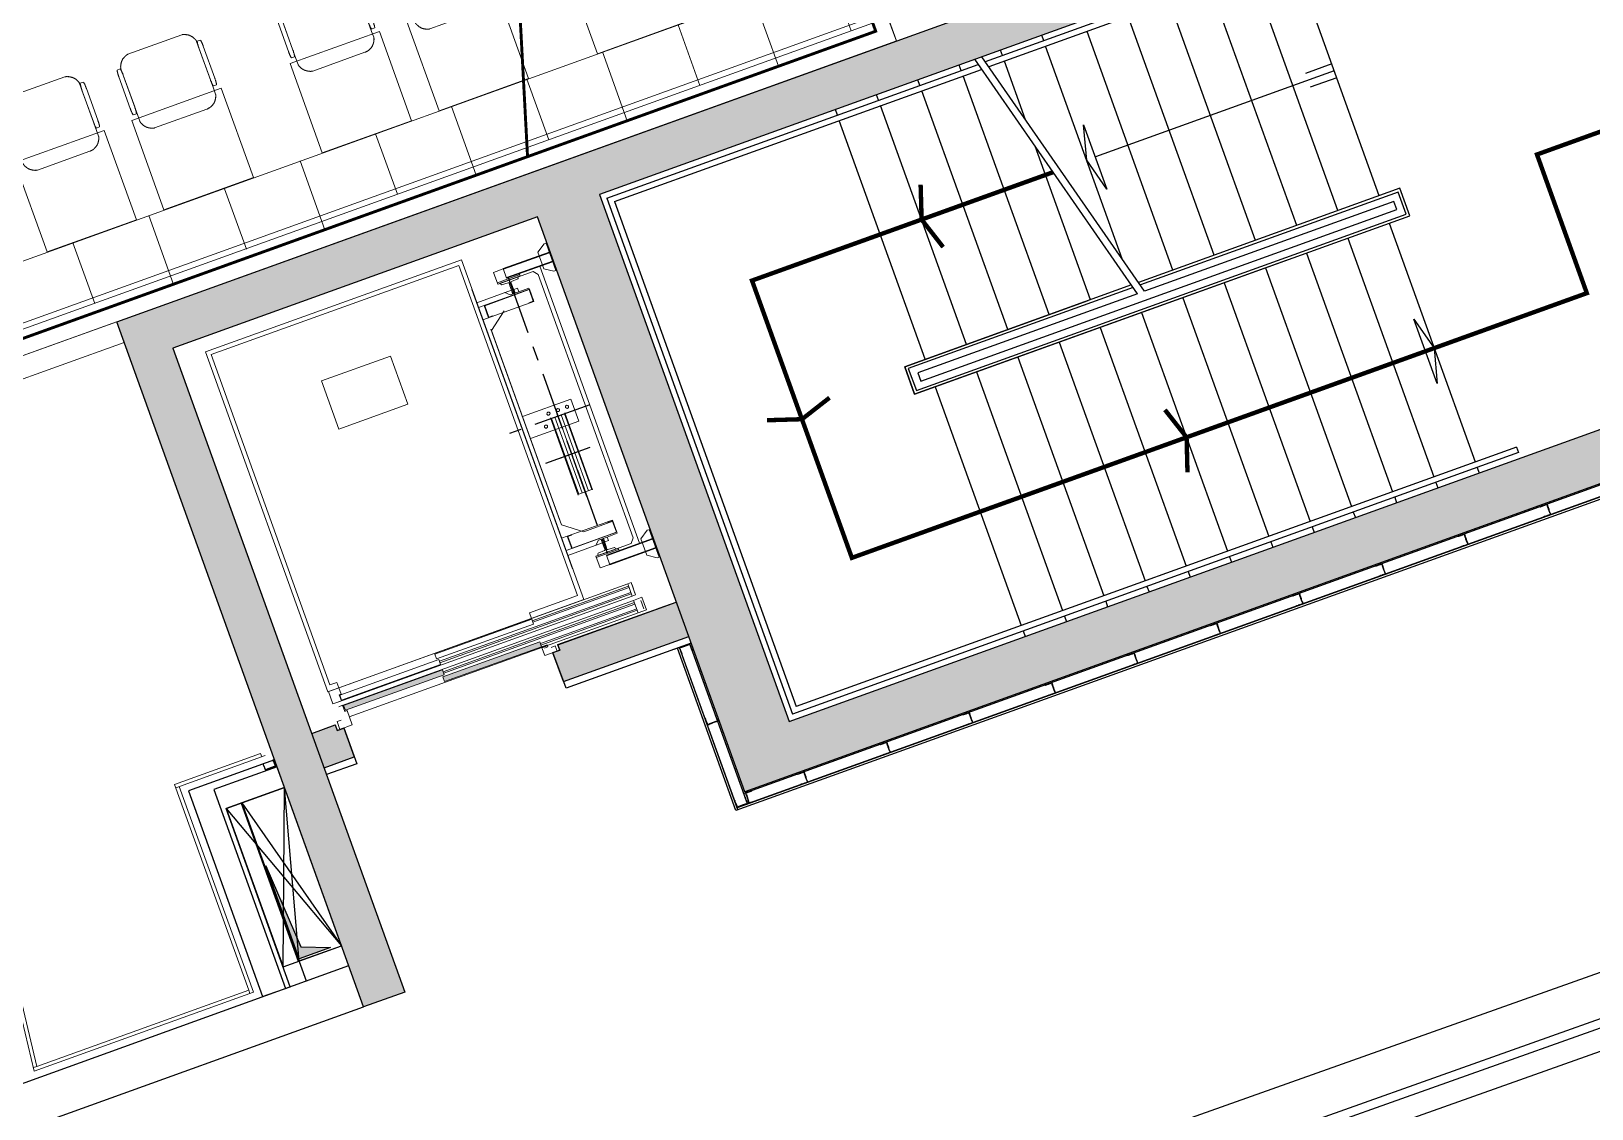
# Model space of a CAD drawing. Header units: centimetres. Extents: x 139057 to 200038, y 34824 to 80516.
# Drawn here: x 175220 to 176287, y 54636 to 55373 of the extents above; entities that cross this region are included whole.
import ezdxf

# ---------------------------------------------------------------- set-up
doc = ezdxf.new("R2010")
doc.units = ezdxf.units.CM
doc.header["$LTSCALE"] = 100
for name, pattern in [('CENTER', [7, 4, -1, 1, -1]), ('HIDEGIO', [0.25, 0.125, -0.125]), ('TR2010', [3, 2, -1])]:
    doc.linetypes.add(name, pattern=pattern)
doc.layers.get('0').update_dxf_attribs({"lineweight": 0})
for name, color, linetype in [('0.05', 57, 'Continuous'), ('0.15', 9, 'Continuous'), ('0.20 Cementi Armati', 4, 'Continuous'), ('0.20 Murature', 50, 'Continuous'), ('A-100-ASSI', 8, 'CENTER'), ('A-GRAFICA', 253, 'Continuous'), ('A-MCLS3-15', 50, 'Continuous'), ('A-MCLS5-30', 2, 'Continuous'), ('A-MONTANTI CARTONGESSO', 251, 'Continuous'), ('ST-SLAB-soletta getto', 2, 'Continuous')]:
    doc.layers.add(name, color=color, linetype=linetype)
for name, color, linetype, lineweight in [('410_STRUTTURE_001-AM_0', 7, 'Continuous', 0), ('430_TAVOLATI_001-AM_0', 3, 'Continuous', 0), ('437_RIVESTIMENTI_001-AM_0', 13, 'Continuous', 0), ('448_RAMPE_SCALE_ASCENS_001-AM_0', 216, 'Continuous', 0), ('461_LAYOUT_SCHEMATICO_001-AM_0', 11, 'Continuous', 0), ('Collegamenti', 10, 'Continuous', 50)]:
    doc.layers.add(name, color=color, linetype=linetype, lineweight=lineweight)
doc.layers.add('A-FIN-CTG-LASTRA STANDARD', color=7, linetype='Continuous', true_color=0x13447c)
doc.layers.add('giunti ottone', color=7, linetype='Continuous', true_color=0xcbbc95)

# ---------------------------------------------------------------- blocks, each defined once
blk = doc.blocks.new('montante da 75')
h = blk.add_hatch()
h.set_pattern_fill('ANSI31', color=256, scale=0.1, style=0)
edge = h.paths.add_edge_path()
edge.add_line((34, -11), (34, -20))
edge.add_arc((33, -20), 0.6, -90, 0, ccw=False)
edge.add_line((33, -21), (23, -21))
edge.add_arc((23, -20), 1.02, 231.8145, 266.6925, ccw=False)
edge.add_arc((22, -22), 1.2, 51.8145, 64.378)
edge.add_arc((16, -34), 14.8, 64.378, 65.8371)
edge.add_arc((21, -22), 1.76, 71.6537, 86.6661)
edge.add_line((21, -20), (-3, -20))
edge.add_line((-3, -20), (-27, -20))
edge.add_arc((-27, -22), 1.76, 93.3339, 108.3463)
edge.add_arc((-21, -34), 14.8, 114.1629, 115.622)
edge.add_arc((-27, -22), 1.2, 115.622, 128.1855)
edge.add_arc((-28, -20), 1.02, 273.3075, 308.1855, ccw=False)
edge.add_line((-28, -21), (-39, -21))
edge.add_arc((-39, -20), 0.6, 180, 270, ccw=False)
edge.add_line((-39, -20), (-39, -11))
edge.add_arc((-40, -11), 0.6, 0, 37.2579)
edge.add_arc((-39, -10), 0.625, 142.7421, 217.2579, ccw=False)
edge.add_arc((-40, -9), 0.6, 322.7421, 360)
edge.add_line((-39, -9), (-39, 1))
edge.add_arc((-40, 1), 0.6, 0, 37.2579)
edge.add_arc((-39, 2), 0.625, 142.7421, 217.2579, ccw=False)
edge.add_arc((-40, 3), 0.6, 322.7421, 360)
edge.add_line((-39, 3), (-39, 13))
edge.add_arc((-40, 13), 0.6, 0, 37.2579)
edge.add_arc((-39, 14), 0.625, 142.7421, 217.2579, ccw=False)
edge.add_arc((-40, 14), 0.6, 322.7421, 360)
edge.add_line((-39, 14), (-39, 24))
edge.add_arc((-39, 24), 0.6, 90, 180, ccw=False)
edge.add_line((-39, 25), (-37, 25))
edge.add_line((-37, 25), (-37, 25))
edge.add_line((-37, 25), (-39, 25))
edge.add_arc((-39, 24), 1.2, 90, 180)
edge.add_line((-40, 24), (-40, 14))
edge.add_arc((-40, 14), 0.6, 322.7421, 360, ccw=False)
edge.add_arc((-39, 14), 0.625, 142.7421, 217.2579)
edge.add_arc((-40, 13), 0.6, 0, 37.2579, ccw=False)
edge.add_line((-40, 13), (-40, 3))
edge.add_arc((-40, 3), 0.6, 322.7421, 360, ccw=False)
edge.add_arc((-39, 2), 0.625, 142.7421, 217.2579)
edge.add_arc((-40, 1), 0.6, 0, 37.2579, ccw=False)
edge.add_line((-40, 1), (-40, -9))
edge.add_arc((-40, -9), 0.6, 322.7421, 360, ccw=False)
edge.add_arc((-39, -10), 0.625, 142.7421, 217.2579)
edge.add_arc((-40, -11), 0.6, 0, 37.2579, ccw=False)
edge.add_line((-40, -11), (-40, -20))
edge.add_arc((-39, -20), 1.2, 180, 270)
edge.add_line((-39, -22), (-28, -22))
edge.add_arc((-28, -20), 1.2, 270, 311.4096)
edge.add_arc((-27, -22), 1.2, 90, 131.4096, ccw=False)
edge.add_line((-27, -21), (-3, -21))
edge.add_line((-3, -21), (21, -21))
edge.add_arc((21, -22), 1.2, 48.5904, 90, ccw=False)
edge.add_arc((23, -20), 1.2, 228.5904, 270)
edge.add_line((23, -22), (33, -22))
edge.add_arc((33, -20), 1.2, 270, 360)
edge.add_line((34, -20), (34, -11))
edge.add_arc((35, -11), 0.6, 142.7421, 180, ccw=False)
edge.add_arc((34, -10), 0.625, 322.7421, 397.2579)
edge.add_arc((35, -9), 0.6, 180, 217.2579, ccw=False)
edge.add_line((34, -9), (34, 1))
edge.add_arc((35, 1), 0.6, 142.7421, 180, ccw=False)
edge.add_arc((34, 2), 0.625, 322.7421, 397.2579)
edge.add_arc((35, 3), 0.6, 180, 217.2579, ccw=False)
edge.add_line((34, 3), (34, 13))
edge.add_arc((35, 13), 0.6, 142.7421, 180, ccw=False)
edge.add_arc((34, 14), 0.625, 322.7421, 397.2579)
edge.add_arc((35, 14), 0.6, 180, 217.2579, ccw=False)
edge.add_line((34, 14), (34, 24))
edge.add_arc((33, 24), 1.2, 360, 450)
edge.add_line((33, 25), (31, 25))
edge.add_line((31, 25), (31, 25))
edge.add_line((31, 25), (33, 25))
edge.add_arc((33, 24), 0.6, 0, 90, ccw=False)
edge.add_line((34, 24), (34, 14))
edge.add_arc((34, 14), 0.6, 180, 217.2579)
edge.add_arc((33, 14), 0.625, -37.2579, 37.2579, ccw=False)
edge.add_arc((34, 13), 0.6, 142.7421, 180)
edge.add_line((34, 13), (34, 3))
edge.add_arc((34, 3), 0.6, 180, 217.2579)
edge.add_arc((33, 2), 0.625, -37.2579, 37.2579, ccw=False)
edge.add_arc((34, 1), 0.6, 142.7421, 180)
edge.add_line((34, 1), (34, -9))
edge.add_arc((34, -9), 0.6, 180, 217.2579)
edge.add_arc((33, -10), 0.625, -37.2579, 37.2579, ccw=False)
edge.add_arc((34, -11), 0.6, 142.7421, 180)
for p, q in [((-40, 14), (-40, 24)), ((-40, 3), (-40, 13)), ((-40, 1), (-40, -9)), ((-39, 25), (-37, 25)), ((-39, 25), (-37, 25)), ((-39, 14), (-39, 24)), ((-39, 3), (-39, 13)), ((-39, 1), (-39, -9)), ((-37, 25), (-37, 25)), ((33, 25), (31, 25)), ((33, 25), (31, 25)), ((31, 25), (31, 25)), ((34, 14), (34, 24)), ((34, 14), (34, 24)), ((34, 3), (34, 13)), ((34, 3), (34, 13)), ((34, 1), (34, -9)), ((34, 1), (34, -9)), ((-40, -11), (-40, -20)), ((-39, -11), (-39, -20)), ((-39, -21), (-28, -21)), ((-39, -22), (-28, -22)), ((-27, -20), (-3, -20)), ((-27, -21), (-3, -21)), ((21, -20), (-3, -20)), ((21, -21), (-3, -21)), ((33, -21), (23, -21)), ((33, -22), (23, -22)), ((34, -11), (34, -20)), ((34, -11), (34, -20))]:
    blk.add_line(p, q)
for centre, radius, start, end in [((-39, 24), 1.2, 90, 180), ((-39, 14), 0.625, 142.7421, 217.2579), ((-40, 14), 0.6, 322.7421, 360), ((-40, 13), 0.6, 0, 37.2579), ((-40, 3), 0.6, 322.7421, 360), ((-39, 2), 0.625, 142.7421, 217.2579), ((-40, 1), 0.6, 0, 37.2579), ((-39, 24), 0.6, 90, 180), ((-39, 14), 0.625, 142.7421, 217.2579), ((-40, 14), 0.6, 322.7421, 360), ((-40, 13), 0.6, 0, 37.2579), ((-40, 3), 0.6, 322.7421, 360), ((-39, 2), 0.625, 142.7421, 217.2579), ((-40, 1), 0.6, 0, 37.2579), ((33, 24), 1.2, 360, 90), ((33, 24), 0.6, 360, 90), ((34, 14), 0.625, 322.7421, 37.2579), ((35, 14), 0.6, 180, 217.2579), ((33, 14), 0.625, 322.7421, 37.2579), ((34, 14), 0.6, 180, 217.2579), ((35, 13), 0.6, 142.7421, 180), ((34, 13), 0.6, 142.7421, 180), ((35, 3), 0.6, 180, 217.2579), ((34, 3), 0.6, 180, 217.2579), ((34, 2), 0.625, 322.7421, 37.2579), ((35, 1), 0.6, 142.7421, 180), ((33, 2), 0.625, 322.7421, 37.2579), ((34, 1), 0.6, 142.7421, 180), ((-39, -10), 0.625, 142.7421, 217.2579), ((-40, -9), 0.6, 322.7421, 360), ((-40, -11), 0.6, 0, 37.2579), ((-39, -20), 1.2, 180, 270), ((-39, -10), 0.625, 142.7421, 217.2579), ((-40, -9), 0.6, 322.7421, 360), ((-40, -11), 0.6, 0, 37.2579), ((-39, -20), 0.6, 180, 270), ((-28, -20), 1.2, 270, 311.4096), ((-27, -22), 1.2, 90, 131.4096), ((-28, -20), 1.02, 273.3075, 308.1855), ((-21, -34), 14.8, 114.1629, 115.622), ((-27, -22), 1.2, 115.622, 128.1855), ((-27, -22), 1.76, 93.3339, 108.3463), ((21, -22), 1.76, 71.6537, 86.6661), ((21, -22), 1.2, 48.5904, 90), ((23, -20), 1.2, 228.5904, 270), ((23, -20), 1.02, 231.8145, 266.6925), ((16, -34), 14.8, 64.378, 65.8371), ((22, -22), 1.2, 51.8145, 64.378), ((33, -20), 0.6, 270, 0), ((33, -20), 1.2, 270, 0), ((34, -10), 0.625, 322.7421, 37.2579), ((35, -9), 0.6, 180, 217.2579), ((33, -10), 0.625, 322.7421, 37.2579), ((34, -9), 0.6, 180, 217.2579), ((35, -11), 0.6, 142.7421, 180), ((34, -11), 0.6, 142.7421, 180)]:
    blk.add_arc(centre, radius, start, end)
blk = doc.blocks.new('Asc. E1')
h = blk.add_hatch()
h.set_pattern_fill('HONEY', color=256, scale=4, angle=-85.851, style=0)
h.set_pattern_definition([(274.149043, (-32319.29, 34739.704), (9.7228251, -14.3341087), [10, -20]), (34.149043, (-32319.29, 34739.704), (7.5522897, 15.5872679), [10, -20]), (334.149043, (-32319.29, 34739.704), (17.2751148, 1.2531592), [-20, 10])])
h.paths.add_polyline_path([(-2617, -1172), (-2668, -464), (-2703, -467), (-2652, -1175)])
h.paths.add_polyline_path([(-2616, -1181), (-2617, -1172), (-2652, -1175), (-2651, -1184)])
h.paths.add_polyline_path([(-2662, -1176), (-2662, -1171), (-2697, -1173), (-2697, -1178)])
h.paths.add_polyline_path([(-2651, -1325), (-2662, -1176), (-2697, -1178), (-2686, -1328)])
h.paths.add_polyline_path([(-2611, -1874), (-2651, -1325), (-2686, -1328), (-2646, -1876)])
for p, q in [((-85, -207), (-2549, -385)), ((49, -2062), (-85, -207)), ((-113, -239), (-2507, -412)), ((17, -2034), (-113, -239)), ((-2819, -395), (-2762, -391)), ((-2812, -485), (-2819, -395)), ((-2762, -391), (-2759, -421)), ((-2638, -397), (-2548, -390)), ((-2633, -472), (-2638, -397)), ((-2549, -385), (-2414, -2241)), ((-2548, -390), (-2543, -465)), ((-2507, -412), (-2503, -462)), ((-2708, -477), (-2812, -485)), ((-2752, -480), (-2601, -2575)), ((-2665, -458), (-2709, -461)), ((-2709, -461), (-2708, -477)), ((-2668, -464), (-2703, -467)), ((-2651, -1184), (-2703, -467)), ((-2616, -1181), (-2668, -464)), ((-2667, -431), (-2665, -458)), ((-2511, -2568), (-2664, -454)), ((-2633, -472), (-2635, -440)), ((-2589, -455), (-2634, -458)), ((-2481, -2566), (-2633, -472)), ((-2629, -461), (-2594, -459)), ((-2577, -1178), (-2629, -461)), ((-2542, -1176), (-2594, -459)), ((-2588, -469), (-2589, -455)), ((-2543, -465), (-2588, -469)), ((-2543, -465), (-2503, -462)), ((-2543, -465), (-2391, -2560)), ((-490, -918), (-839, -943)), ((-839, -943), (-803, -1442)), ((-490, -918), (-454, -1417)), ((-2662, -1171), (-2697, -1173)), ((-2697, -1173), (-2646, -1876)), ((-2611, -1874), (-2662, -1171)), ((-2533, -1161), (-2498, -1159)), ((-2482, -1864), (-2533, -1161)), ((-2498, -1159), (-2447, -1862)), ((-2616, -1181), (-2651, -1184)), ((-2639, -1183), (-2538, -2570)), ((-2629, -1182), (-2528, -2570)), ((-2577, -1178), (-2542, -1176)), ((-2564, -1177), (-2463, -2565)), ((-2554, -1177), (-2453, -2564)), ((-454, -1417), (-803, -1442)), ((-2654, -1877), (-2711, -1881)), ((-2711, -1881), (-2705, -1971)), ((-2659, -1918), (-2661, -1894)), ((-2643, -1916), (-2659, -1918)), ((-2651, -1910), (-2654, -1877)), ((-2611, -1874), (-2646, -1876)), ((-2646, -1876), (-2643, -1916)), ((-2634, -1875), (-2583, -2574)), ((-2624, -1875), (-2573, -2573)), ((-2482, -1864), (-2447, -1862)), ((-2469, -1864), (-2418, -2562)), ((-2459, -1863), (-2409, -2561)), ((-2442, -1862), (-2402, -1859)), ((-2402, -1859), (-2376, -2208)), ((-2705, -1971), (-2667, -1968)), ((-2667, -1968), (-2669, -1939)), ((-2414, -2241), (49, -2062)), ((-2376, -2208), (17, -2034)), ((-165, -2077), (-2190, -2224)), ((-165, -2077), (-2189, -2224)), ((-2087, -2217), (-256, -2084)), ((-1880, -2232), (-471, -2130)), ((-1849, -2230), (-462, -2129)), ((-471, -2130), (-365, -2250)), ((-386, -2093), (-359, -2462)), ((-293, -2128), (-383, -2134)), ((-383, -2134), (-380, -2164)), ((-296, -2131), (-379, -2137)), ((-269, -2456), (-296, -2087)), ((-272, -2453), (-296, -2131)), ((-269, -2456), (-293, -2128)), ((-244, -2335), (-262, -2084)), ((-2075, -2468), (-2093, -2217)), ((-2032, -2584), (-2059, -2215)), ((-1969, -2208), (-1943, -2577)), ((-1880, -2232), (-1967, -2366)), ((-1230, -2537), (-1255, -2187)), ((-1070, -2526), (-1096, -2175)), ((-380, -2164), (-378, -2164)), ((-379, -2137), (-378, -2164)), ((-2056, -2256), (-1966, -2249)), ((-2032, -2584), (-2056, -2256)), ((-2053, -2259), (-1969, -2252)), ((-2030, -2581), (-2053, -2259)), ((-1969, -2252), (-1967, -2279)), ((-1964, -2279), (-1967, -2279)), ((-1966, -2249), (-1964, -2279)), ((-272, -2319), (-247, -2288)), ((-268, -2381), (-272, -2319)), ((-244, -2335), (-268, -2336)), ((-267, -2355), (-268, -2336)), ((-262, -2337), (-211, -2333)), ((-262, -2337), (-260, -2353)), ((-261, -2352), (-262, -2338)), ((-261, -2341), (-261, -2350)), ((-261, -2349), (-261, -2341)), ((-211, -2333), (-211, -2333)), ((-210, -2334), (-193, -2333)), ((-209, -2348), (-192, -2347)), ((-189, -2328), (-189, -2281)), ((-177, -2275), (-185, -2276)), ((-178, -2258), (-93, -2251)), ((-166, -2420), (-178, -2258)), ((-160, -2514), (-178, -2259)), ((-168, -2402), (-177, -2275)), ((-156, -2419), (-168, -2257)), ((-156, -2326), (-86, -2321)), ((-132, -2660), (-156, -2326)), ((-127, -2660), (-151, -2326)), ((-93, -2251), (-88, -2321)), ((-67, -2656), (-91, -2321)), ((-62, -2655), (-86, -2321)), ((-2151, -2401), (-2236, -2407)), ((-2236, -2407), (-2231, -2477)), ((-2149, -2563), (-2161, -2401)), ((-2139, -2563), (-2151, -2401)), ((-2132, -2657), (-2151, -2402)), ((-2140, -2545), (-2150, -2418)), ((-2150, -2418), (-2142, -2418)), ((-2130, -2469), (-2136, -2422)), ((-2049, -2448), (-2078, -2421)), ((-2045, -2510), (-2049, -2448)), ((-1952, -2578), (-1967, -2366)), ((-1716, -2398), (-1157, -2358)), ((-1711, -2403), (-1162, -2363)), ((-1704, -2497), (-1711, -2403)), ((-1709, -2427), (-1160, -2387)), ((-1707, -2450), (-1159, -2410)), ((-1706, -2473), (-1157, -2434)), ((-1155, -2457), (-1162, -2363)), ((-361, -2428), (-358, -2427)), ((-361, -2428), (-359, -2462)), ((-358, -2427), (-356, -2459)), ((-356, -2459), (-272, -2453)), ((-241, -2379), (-268, -2381)), ((-268, -2381), (-262, -2455)), ((-243, -2353), (-267, -2355)), ((-260, -2353), (-210, -2349)), ((-243, -2353), (-241, -2379)), ((-210, -2349), (-210, -2349)), ((-181, -2398), (-187, -2351)), ((-176, -2403), (-168, -2402)), ((-149, -2418), (-166, -2420)), ((-2481, -2566), (-2391, -2560)), ((-2391, -2560), (-2389, -2585)), ((-2163, -2472), (-2233, -2477)), ((-2209, -2811), (-2233, -2477)), ((-2204, -2811), (-2228, -2476)), ((-2144, -2806), (-2168, -2472)), ((-2139, -2806), (-2163, -2472)), ((-2133, -2544), (-2140, -2545)), ((-2128, -2539), (-2129, -2492)), ((-2108, -2472), (-2125, -2473)), ((-2107, -2486), (-2124, -2487)), ((-2057, -2467), (-2108, -2471)), ((-2108, -2471), (-2108, -2471)), ((-2056, -2483), (-2106, -2487)), ((-2106, -2487), (-2106, -2487)), ((-2099, -2679), (-189, -2540)), ((-2075, -2468), (-2050, -2466)), ((-2073, -2486), (-2049, -2484)), ((-2073, -2486), (-2071, -2512)), ((-2071, -2512), (-2045, -2510)), ((-2057, -2467), (-2056, -2483)), ((-2056, -2482), (-2057, -2468)), ((-2057, -2471), (-2056, -2480)), ((-2056, -2479), (-2057, -2471)), ((-2049, -2484), (-2050, -2466)), ((-2045, -2510), (-2039, -2584)), ((-1945, -2542), (-1948, -2543)), ((-1948, -2543), (-1946, -2575)), ((-1945, -2542), (-1943, -2577)), ((-1708, -2502), (-1150, -2462)), ((-1704, -2497), (-1155, -2457)), ((-1230, -2537), (-1070, -2526)), ((-359, -2462), (-269, -2456)), ((-262, -2455), (-349, -2462)), ((-189, -2540), (-160, -2514)), ((-2511, -2568), (-2601, -2575)), ((-2596, -2635), (-2601, -2575)), ((-2506, -2628), (-2596, -2635)), ((-2525, -2615), (-2585, -2619)), ((-2511, -2568), (-2506, -2628)), ((-2479, -2591), (-2481, -2566)), ((-2389, -2585), (-2479, -2591)), ((-2406, -2586), (-2467, -2590)), ((-2156, -2564), (-2139, -2563)), ((-2146, -2712), (-138, -2567)), ((-2099, -2679), (-2132, -2657)), ((-2039, -2584), (-1952, -2578)), ((-1943, -2577), (-2032, -2584)), ((-1946, -2575), (-2030, -2581)), ((-197, -2651), (-162, -2588)), ((-196, -2671), (-197, -2651)), ((3, -2651), (-196, -2665)), ((3, -2657), (-196, -2671)), ((-42, -2580), (-162, -2588)), ((2, -2637), (-42, -2580)), ((3, -2657), (2, -2637)), ((-2274, -2802), (-2239, -2739)), ((-2239, -2739), (-2119, -2730)), ((-2075, -2787), (-2119, -2730)), ((-2273, -2822), (-2274, -2802)), ((-2273, -2816), (-2074, -2801)), ((-2273, -2822), (-2074, -2807)), ((-2074, -2807), (-2075, -2787))]:
    blk.add_line(p, q)
for centre, major_axis, start_param, end_param in [((-1205, -2312), (-0.7, 11), 3.152124, 9.435309), ((-1124, -2352), (-0.6, 11), 3.163784322836731, 9.446969630016318), ((-210, -2333), (-0.636, 0.636), 0.857813, 2.428609), ((-194, -2328), (-3.54, 3.54), 2.428609, 3.942829), ((-192, -2352), (-3.54, 3.54), 4.055982, 5.570202), ((-184, -2281), (3.54, 3.54), 0.857813, 2.372032), ((-2141, -2423), (-3.54, 3.54), 4.055982, 5.570202), ((-1119, -2421), (-0.7, 11), 3.152124, 9.435309), ((-209, -2349), (0.636, 0.636), 0.857813, 2.428609), ((-176, -2398), (3.54, 3.54), 2.485186, 3.999405), ((-2133, -2539), (3.54, 3.54), 3.999405, 5.513625), ((-2125, -2468), (3.54, 3.54), 2.485186, 3.999405), ((-2124, -2492), (3.54, 3.54), 0.857813, 2.372032), ((-2108, -2471), (0.636, 0.636), 3.999405, 5.570202), ((-2107, -2487), (-0.636, 0.636), 3.999405, 5.570202), ((-1114, -2487), (-5.6, 9.54), 2.68342, 8.966605)]:
    blk.add_ellipse(centre, major_axis=major_axis, ratio=1, start_param=start_param, end_param=end_param)
at = {"layer": 'A-100-ASSI'}
for p, q in [((-1142, -2640), (-1184, -2058)), ((-1423, -2561), (-1447, -2240)), ((-154, -2337), (-2177, -2484)), ((-1740, -2452), (-1126, -2408)), ((-1427, -2509), (-1439, -2349))]:
    blk.add_line(p, q, dxfattribs=at)
blk = doc.blocks.new('ARD Chair- KARTELL_Piuma')
for points in [[(-275, 149), (-275, 191), (-275, 191), (-275, 192), (-275, 193), (-275, 194), (-275, 195), (-275, 195), (-274, 196), (-274, 197), (-274, 198), (-274, 199), (-274, 200), (-273, 201), (-273, 202), (-273, 203), (-272, 204), (-272, 205), (-272, 206), (-271, 207), (-271, 208), (-270, 209), (-270, 210), (-269, 211), (-269, 212), (-268, 213), (-268, 215), (-267, 216), (-266, 217), (-266, 218), (-265, 219), (-264, 221), (-263, 222), (-263, 223), (-262, 225), (-261, 226), (-260, 227), (-260, 228), (-259, 230), (-258, 231), (-257, 232), (-256, 233), (-255, 234), (-254, 235), (-253, 237), (-252, 238), (-251, 239), (-250, 240), (-249, 241), (-248, 242), (-247, 243), (-246, 244), (-245, 245), (-244, 246), (-243, 247), (-242, 248), (-240, 249), (-239, 249), (-238, 250), (-237, 251), (-236, 252), (-234, 253), (-233, 254), (-232, 254), (-230, 255), (-229, 256), (-228, 257), (-227, 257), (-225, 258), (-224, 259), (-223, 259), (-222, 260), (-220, 261), (-219, 261), (-218, 262), (-217, 262), (-216, 263), (-214, 263), (-213, 264), (-212, 264), (-211, 265), (-210, 265), (-209, 265), (-208, 266), (-207, 266), (-206, 266), (-205, 267), (-204, 267), (-203, 267), (-202, 267), (-201, 267), (-201, 268), (-200, 268), (-199, 268), (-198, 268), (-197, 268), (-196, 268), (-196, 268), (183, 268)], [(183, 268), (185, 268), (186, 268), (188, 268), (189, 268), (191, 268), (192, 268), (194, 267), (195, 267), (197, 267), (198, 267), (200, 267), (201, 266), (203, 266), (204, 266), (206, 265), (207, 265), (209, 265), (210, 264), (211, 264), (213, 263), (214, 263), (216, 262), (217, 262), (218, 261), (220, 261), (221, 260), (222, 259), (224, 259), (225, 258), (226, 257), (228, 257), (229, 256), (230, 255), (232, 254), (233, 254), (234, 253), (236, 252), (237, 251), (238, 250), (239, 249), (240, 249), (242, 248), (243, 247), (244, 246), (245, 245), (246, 244), (247, 243), (248, 242), (249, 241), (250, 240), (251, 239), (252, 238), (253, 237), (254, 235), (255, 234), (256, 233), (257, 232), (258, 231), (259, 230), (260, 228), (260, 227), (261, 226), (262, 225), (263, 223), (263, 222), (264, 221), (265, 219), (266, 218), (266, 217), (267, 216), (268, 215), (268, 213), (269, 212), (269, 211), (270, 210), (270, 209), (271, 208), (271, 207), (272, 206), (272, 205), (272, 204), (273, 203), (273, 202), (273, 201), (274, 200), (274, 199), (274, 198), (274, 197), (274, 196), (275, 195), (275, 195), (275, 194), (275, 193), (275, 192), (275, 191), (275, 191), (275, 149)], [(275, 149), (275, -191), (275, -191), (275, -192), (275, -193), (275, -194), (275, -195), (275, -195), (274, -196), (274, -197), (274, -198), (274, -199), (274, -200), (273, -201), (273, -202), (273, -203), (272, -204), (272, -205), (272, -206), (271, -207), (271, -208), (270, -209), (270, -210), (269, -211), (269, -212), (268, -213), (268, -215), (267, -216), (266, -217), (266, -218), (265, -219), (264, -221), (263, -222), (263, -223), (262, -225), (261, -226), (260, -227), (260, -228), (259, -230), (258, -231), (257, -232), (256, -233), (255, -234), (254, -235), (253, -237), (252, -238), (251, -239), (250, -240), (249, -241), (248, -242), (247, -243), (246, -244), (245, -245), (244, -246), (243, -247), (242, -248), (240, -249), (239, -249), (238, -250), (237, -251), (236, -252), (234, -253), (233, -254), (232, -254), (230, -255), (229, -256), (228, -257), (227, -257), (225, -258), (224, -259), (223, -259), (222, -260), (220, -261), (219, -261), (218, -262), (217, -262), (216, -263), (214, -263), (213, -264), (212, -264), (211, -265), (210, -265), (209, -265), (208, -266), (207, -266), (206, -266), (205, -267), (204, -267), (203, -267), (202, -267), (201, -267), (201, -268), (200, -268), (199, -268), (198, -268), (197, -268), (196, -268), (196, -268), (-196, -268), (-196, -268), (-197, -268), (-198, -268), (-199, -268), (-200, -268), (-201, -268), (-201, -267), (-202, -267), (-203, -267), (-204, -267), (-205, -267), (-206, -266), (-207, -266), (-208, -266), (-209, -265), (-210, -265), (-211, -265), (-212, -264), (-213, -264), (-214, -263), (-216, -263), (-217, -262), (-218, -262), (-219, -261), (-220, -261), (-222, -260), (-223, -259), (-224, -259), (-225, -258), (-227, -257), (-228, -257), (-229, -256), (-230, -255), (-232, -254), (-233, -254), (-234, -253), (-236, -252), (-237, -251), (-238, -250), (-239, -249), (-240, -249), (-242, -248), (-243, -247), (-244, -246), (-245, -245), (-246, -244), (-247, -243), (-248, -242), (-249, -241), (-250, -240), (-251, -239), (-252, -238), (-253, -237), (-254, -235), (-255, -234), (-256, -233), (-257, -232), (-258, -231), (-259, -230), (-260, -228), (-260, -227), (-261, -226), (-262, -225), (-263, -223), (-263, -222), (-264, -221), (-265, -219), (-266, -218), (-266, -217), (-267, -216), (-268, -215), (-268, -213), (-269, -212), (-269, -211), (-270, -210), (-270, -209), (-271, -208), (-271, -207), (-272, -206), (-272, -205), (-272, -204), (-273, -203), (-273, -202), (-273, -201), (-274, -200), (-274, -199), (-274, -198), (-274, -197), (-274, -196), (-275, -195), (-275, -195), (-275, -194), (-275, -193), (-275, -192), (-275, -191), (-275, -191), (-275, 149)]]:
    blk.add_lwpolyline(points)
for points in [[(-280, 134), (-280, 134), (-280, 134), (-280, 134), (-280, 134), (-280, 134), (-280, 134), (-280, 134), (-280, 134), (-280, 134), (-280, 134), (-280, 134), (-280, 134), (-280, 134), (-280, 134), (-280, 134), (-280, 134), (-280, 134), (-280, 134), (-280, 134), (-280, 134), (-280, 134), (-280, 134), (-280, 134), (-280, 134), (-280, 134), (-280, 134), (-280, 134), (-280, 134), (-280, 134), (-280, 134), (-280, 134), (-280, 134), (-280, 134), (-280, 134), (-280, 134), (-280, 134), (-280, 134), (-280, 134), (-280, 134), (-280, 134), (-280, 134), (-280, 133), (-280, 133), (-280, 133), (-280, 133), (-279, 133), (-279, 133), (-279, 133), (-279, 133), (-279, 133), (-279, 133), (-279, 132), (-279, 132), (-279, 132), (-279, 132), (-279, 131), (-278, 131), (-278, 130), (-278, 129), (-278, 128), (-278, 128), (-278, 127), (-278, 126), (-277, 125), (-277, 123), (-277, 121), (-277, 118), (-276, 116), (-276, 113), (-276, 110), (-276, 107), (-276, 104), (-275, 101), (-275, 98), (-275, 96), (-275, 93), (-275, 91), (-275, 89), (-275, 87), (-275, -144), (-275, -146), (-275, -148), (-275, -150), (-275, -152), (-275, -155), (-275, -158), (-276, -161), (-276, -164), (-276, -167), (-276, -170), (-276, -172), (-277, -175), (-277, -177), (-277, -179), (-277, -181), (-278, -182), (-278, -183), (-278, -185), (-278, -187), (-279, -188), (-279, -188), (-279, -189), (-279, -189), (-279, -190), (-279, -190), (-279, -190), (-279, -190), (-279, -190), (-279, -190), (-279, -190), (-279, -190), (-279, -190), (-279, -190), (-279, -190), (-279, -190), (-279, -190), (-279, -190), (-279, -190), (-279, -190), (-279, -191), (-279, -191), (-280, -191), (-280, -191), (-280, -191), (-280, -191), (-280, -191), (-280, -191), (-280, -191), (-280, -191), (-280, -191), (-280, -191), (-280, -191), (-280, -191), (-280, -191), (-280, -191), (-280, -191), (-280, -191), (-280, -191), (-280, -191), (-280, -191), (-280, -191), (-280, -191), (-280, -191), (-280, -191), (-280, -191), (-280, -191), (-280, -191), (-280, -191), (-280, -191), (-303, -191), (-303, -191), (-303, -191), (-303, -191), (-303, -191), (-303, -191), (-303, -191), (-303, -191), (-303, -191), (-303, -191), (-303, -191), (-303, -191), (-303, -191), (-303, -191), (-303, -191), (-303, -191), (-303, -191), (-303, -191), (-303, -191), (-303, -191), (-303, -191), (-303, -191), (-303, -191), (-303, -191), (-303, -191), (-303, -191), (-303, -191), (-303, -191), (-303, -191), (-303, -191), (-303, -190), (-303, -190), (-303, -190), (-303, -190), (-303, -190), (-303, -190), (-303, -190), (-303, -190), (-303, -190), (-303, -190), (-303, -190), (-303, -190), (-303, -190), (-303, -190), (-303, -190), (-303, -190), (-303, -189), (-304, -189), (-304, -188), (-304, -188), (-304, -187), (-304, -185), (-305, -183), (-305, -182), (-305, -181), (-305, -179), (-306, -177), (-306, -175), (-306, -172), (-306, -170), (-306, -167), (-307, -164), (-307, -161), (-307, -158), (-307, -155), (-307, -152), (-307, -150), (-307, -148), (-307, -146), (-307, -144), (-307, 87), (-307, 89), (-307, 91), (-307, 93), (-307, 96), (-307, 98), (-307, 101), (-307, 104), (-307, 107), (-306, 110), (-306, 113), (-306, 116), (-306, 118), (-306, 121), (-305, 123), (-305, 125), (-305, 126), (-305, 127), (-304, 128), (-304, 130), (-304, 131), (-304, 132), (-304, 132), (-303, 133), (-303, 133), (-303, 133), (-303, 133), (-303, 133), (-303, 133), (-303, 134), (-303, 134), (-303, 134), (-303, 134), (-303, 134), (-303, 134), (-303, 134), (-303, 134), (-303, 134), (-303, 134), (-303, 134), (-303, 134), (-303, 134), (-303, 134), (-303, 134), (-303, 134), (-303, 134), (-303, 134), (-303, 134), (-303, 134), (-303, 134), (-303, 134), (-303, 134), (-303, 134), (-303, 134), (-303, 134), (-303, 134), (-303, 134), (-303, 134), (-303, 134), (-303, 134), (-303, 134), (-303, 134), (-303, 134), (-303, 134), (-303, 134), (-303, 134), (-303, 134), (-303, 134), (-303, 134), (-303, 134)], [(302, 134), (302, 134), (302, 134), (302, 134), (302, 134), (302, 134), (302, 134), (302, 134), (302, 134), (302, 134), (302, 134), (302, 134), (302, 134), (302, 134), (302, 134), (302, 134), (302, 134), (302, 134), (302, 134), (302, 134), (302, 134), (302, 134), (302, 134), (302, 134), (302, 134), (302, 134), (302, 134), (302, 134), (302, 134), (302, 134), (302, 134), (302, 134), (302, 134), (302, 134), (302, 134), (303, 134), (303, 134), (303, 134), (303, 134), (303, 134), (303, 134), (303, 134), (303, 133), (303, 133), (303, 133), (303, 133), (303, 133), (303, 133), (303, 133), (303, 133), (303, 133), (303, 133), (303, 132), (303, 132), (303, 132), (304, 132), (304, 131), (304, 131), (304, 130), (304, 129), (304, 128), (304, 128), (305, 127), (305, 126), (305, 125), (305, 123), (306, 121), (306, 118), (306, 116), (306, 113), (306, 110), (307, 107), (307, 104), (307, 101), (307, 98), (307, 96), (307, 93), (307, 91), (307, 89), (307, 87), (307, -144), (307, -146), (307, -148), (307, -150), (307, -152), (307, -155), (307, -158), (307, -161), (307, -164), (306, -167), (306, -170), (306, -172), (306, -175), (306, -177), (305, -179), (305, -181), (305, -182), (305, -183), (304, -185), (304, -187), (304, -188), (304, -188), (304, -189), (303, -189), (303, -190), (303, -190), (303, -190), (303, -190), (303, -190), (303, -190), (303, -190), (303, -190), (303, -190), (303, -190), (303, -190), (303, -190), (303, -190), (303, -190), (303, -190), (303, -190), (303, -191), (303, -191), (303, -191), (303, -191), (303, -191), (303, -191), (303, -191), (303, -191), (303, -191), (303, -191), (303, -191), (303, -191), (303, -191), (303, -191), (303, -191), (303, -191), (303, -191), (303, -191), (303, -191), (303, -191), (303, -191), (303, -191), (303, -191), (303, -191), (303, -191), (303, -191), (303, -191), (303, -191), (303, -191), (303, -191), (280, -191), (280, -191), (280, -191), (280, -191), (280, -191), (280, -191), (280, -191), (280, -191), (280, -191), (280, -191), (280, -191), (280, -191), (280, -191), (280, -191), (280, -191), (280, -191), (280, -191), (280, -191), (280, -191), (280, -191), (280, -191), (280, -191), (280, -191), (280, -191), (280, -191), (280, -191), (280, -191), (280, -191), (279, -191), (279, -191), (279, -190), (279, -190), (279, -190), (279, -190), (279, -190), (279, -190), (279, -190), (279, -190), (279, -190), (279, -190), (279, -190), (279, -190), (279, -190), (279, -190), (279, -190), (279, -190), (279, -189), (279, -189), (279, -188), (279, -188), (278, -187), (278, -185), (278, -183), (278, -182), (277, -181), (277, -179), (277, -177), (277, -175), (276, -172), (276, -170), (276, -167), (276, -164), (276, -161), (275, -158), (275, -155), (275, -152), (275, -150), (275, -148), (275, -146), (275, -144), (275, 87), (275, 89), (275, 91), (275, 93), (275, 96), (275, 98), (275, 101), (276, 104), (276, 107), (276, 110), (276, 113), (276, 116), (277, 118), (277, 121), (277, 123), (277, 125), (278, 126), (278, 127), (278, 128), (278, 130), (279, 131), (279, 132), (279, 132), (279, 133), (279, 133), (279, 133), (279, 133), (279, 133), (279, 133), (279, 134), (279, 134), (279, 134), (279, 134), (279, 134), (279, 134), (279, 134), (279, 134), (279, 134), (279, 134), (279, 134), (279, 134), (279, 134), (280, 134), (280, 134), (280, 134), (280, 134), (280, 134), (280, 134), (280, 134), (280, 134), (280, 134), (280, 134), (280, 134), (280, 134), (280, 134), (280, 134), (280, 134), (280, 134), (280, 134), (280, 134), (280, 134), (280, 134), (280, 134), (280, 134), (280, 134), (280, 134), (280, 134), (280, 134), (280, 134), (280, 134)]]:
    blk.add_lwpolyline(points, close=True)
blk = doc.blocks.new('ARD Table- 750 x 750 Square')
blk.add_lwpolyline([(375, 375), (375, -375), (-375, -375), (-375, 375)], close=True)
blk = doc.blocks.new('ARD Furniture-Table +1 Chair')
at = {"xscale": 0.8666666666666667, "yscale": 0.8666666666666667, "zscale": 0.8666666666666667}
blk.add_blockref('ARD Table- 750 x 750 Square', (50, 258), dxfattribs=at)
at = {"xscale": -1}
blk.add_blockref('ARD Chair- KARTELL_Piuma', (50, -234), dxfattribs=at)
blk = doc.blocks.new('pana a muro')
at = {"lineweight": 0}
for p, q in [((14985224.8, 36716722.7), (14985239.7, 36716681.3)), ((14985239.5, 36716728, 0), (14985256.5, 36716680.9, 0)), ((14985173.1, 36716704), (14985190, 36716657)), ((14985256.5, 36716680.9), (14984672.7, 36716470.7)), ((14985121.4, 36716685.4), (14985136.3, 36716644)), ((14985069.7, 36716666.8), (14985086.6, 36716619.7)), ((14985018, 36716648.2), (14985032.9, 36716606.8)), ((14984966.3, 36716629.5), (14984983.2, 36716582.5)), ((14984914.5, 36716610.9), (14984929.4, 36716569.5)), ((14984862.8, 36716592.3), (14984879.8, 36716545.2)), ((14984811.2, 36716573.3), (14984826.1, 36716531.9)), ((14984759.3, 36716555), (14984776.2, 36716507.9)), ((14984707.5, 36716536.3), (14984722.4, 36716494.9))]:
    blk.add_line(p, q, dxfattribs=at)
at = {"linetype": 'Continuous', "lineweight": 0, "flags": 128}
for points in [[(14984672.7, 36716470.7), (14984655.8, 36716517.7), (14985239.5, 36716728)], [(14984669.4, 36716480.1), (14985253.1, 36716690.3)], [(14984670.7, 36716476.3), (14985254.4, 36716686.6)]]:
    blk.add_lwpolyline(points, dxfattribs=at)
at = {"xscale": 0.09999999999999998, "yscale": 0.09999999999999998, "zscale": 0.09999999999999998, "rotation": 199.8087590560134}
for p in [(14985161.6, 36716761.9), (14985081.7, 36716733.1), (14984973.5, 36716694.1), (14984893.5, 36716665.3), (14984785.3, 36716626.4), (14984705.3, 36716597.6)]:
    blk.add_blockref('ARD Furniture-Table +1 Chair', p, dxfattribs=at)

msp = doc.modelspace()

# ---------------------------------------------------------------- hatches: boundary and pattern name
at = {"layer": '410_STRUTTURE_001-AM_0'}
h = msp.add_hatch(color=256, dxfattribs=at)
h.dxf.hatch_style = 1
h.paths.add_polyline_path([(175447.4, 54706), (175475.7, 54716.2), (175420.4, 54869.5), (175441.1, 54877), (175434.1, 54896.7), (175429.3, 54895), (175428, 54898.8), (175412, 54893), (175317.1, 55156.5), (175566.4, 55246.3), (175661.3, 54982.9), (175580.4, 54953.7), (175581.8, 54949.9), (175577, 54948.3), (175584.2, 54928.5), (175669.8, 54959.3), (175708.1, 54853), (176454.1, 55121.7), (176411.3, 55240.7), (176368.9, 55225.5), (176399.9, 55139.4), (175738.5, 54901.2), (175608.7, 55261.5), (176270.1, 55499.7), (176301.2, 55413.6), (176343.5, 55428.9), (176302.3, 55543.2), (175278.7, 55174.5)])
at = {"layer": 'ST-SLAB-soletta getto'}
msp.add_hatch(color=256, dxfattribs=at).paths.add_polyline_path([(175424.8, 54746.7), (175403.5, 54739), (175380.7, 54802.6), (175404.6, 54747.1)])

# ---------------------------------------------------------------- linework, layer by layer
at = {"layer": '0.05'}
for p, q in [((175976.8, 55193.7, 0), (175865.4, 55354, 0)), ((175981.6, 55195.5, 0), (175870.2, 55355.7, 0)), ((176109.6, 55350.8, 0), (176091.5, 55344.3, 0)), ((176111.3, 55346.1, 0), (175947.9, 55287.2, 0)), ((176113, 55341.4, 0), (176094.9, 55334.9, 0)), ((175919, 55276.8, 0), (175713.1, 55202.7, 0)), ((175781.4, 55013.1, 0), (175713.1, 55202.7, 0)), ((175781.4, 55013.1, 0), (176173.7, 55154.4, 0))]:
    msp.add_line(p, q, dxfattribs=at)
at = {"layer": '0.05', "linetype": 'TR2010'}
for p, q in [((175392.4, 54733.5, 0), (175393.4, 54856.1, 0)), ((175392.4, 54733.5, 0), (175393.4, 54856.1, 0)), ((175353.4, 54841.7, 0), (175432.4, 54747.9, 0)), ((175353.4, 54841.7, 0), (175432.4, 54747.9, 0))]:
    msp.add_line(p, q, dxfattribs=at)
at = {"layer": '0.05', "elevation": 0}
for points in [[(175955.8, 55265.2), (175942, 55285.1), (175939.9, 55309.3)], [(176165.8, 55176.4), (176179.6, 55156.5), (176181.6, 55132.3)]]:
    msp.add_lwpolyline(points, close=True, dxfattribs=at)
msp.add_lwpolyline([(176078.3, 55216.5), (175824.3, 55125), (175817.5, 55143.8), (175942.9, 55189)], dxfattribs=at)
at = {"layer": '0.05', "linetype": 'TR2010', "elevation": 0}
msp.add_lwpolyline([(175432.4, 54747.9), (175393.4, 54856.1), (175353.4, 54841.7), (175392.4, 54733.5), (175432.4, 54747.9)], dxfattribs=at)
msp.add_lwpolyline([(175432.4, 54747.9), (175393.4, 54856.1), (175353.4, 54841.7), (175392.4, 54733.5), (175432.4, 54747.9)], dxfattribs=at)
at = {"layer": '0.15'}
for p, q in [((176110.2, 55437.9, 0), (175872.6, 55352.3, 0)), ((176111.5, 55434.1, 0), (175875, 55348.9, 0)), ((176142.1, 55260.7, 0), (176083.3, 55423.9, 0)), ((176113.8, 55250.5, 0), (176055.1, 55413.8, 0)), ((176085.6, 55240.4, 0), (176026.8, 55403.6, 0)), ((176057.4, 55230.2, 0), (175998.6, 55393.4, 0)), ((176029.2, 55220, 0), (175970.4, 55383.3, 0)), ((175912.6, 55366.7, 0), (175911.2, 55370.5, 0)), ((176000.9, 55209.9, 0), (175942.2, 55373.1, 0)), ((175884.4, 55356.5, 0), (175883, 55360.3, 0)), ((175966.3, 55217.5, 0), (175913.9, 55362.9, 0)), ((175613.9, 55259.1, 0), (175867.7, 55350.5, 0)), ((175619, 55256.7, 0), (175870.1, 55347.1, 0)), ((175856.1, 55346.4, 0), (175854.8, 55350.1, 0)), ((175900.1, 55312.7, 0), (175885.7, 55352.8, 0)), ((175827.9, 55336.2, 0), (175826.5, 55340, 0)), ((175916.3, 55179.4, 0), (175857.5, 55342.6, 0)), ((175799.7, 55326, 0), (175798.3, 55329.8, 0)), ((175888.1, 55169.2, 0), (175829.3, 55332.4, 0)), ((175771.5, 55315.9, 0), (175770.1, 55319.6, 0)), ((175859.8, 55159, 0), (175801, 55322.3, 0)), ((175831.6, 55148.9, 0), (175772.8, 55312.1, 0)), ((175944.5, 55189.5, 0), (175906.7, 55294.5, 0)), ((175613.9, 55259.1, 0), (175740.9, 54906.3, 0)), ((175619, 55256.7, 0), (175743.3, 54911.4, 0)), ((176148.9, 55241.9, 0), (176207.7, 55078.7, 0)), ((176120.6, 55231.7, 0), (176179.4, 55068.5, 0)), ((176092.4, 55221.5, 0), (176151.2, 55058.3, 0)), ((176064.2, 55211.4, 0), (176123, 55048.2, 0)), ((176036, 55201.2, 0), (176094.8, 55038, 0)), ((176007.7, 55191, 0), (176066.5, 55027.8, 0)), ((175979.5, 55180.9, 0), (176038.3, 55017.7, 0)), ((175951.3, 55170.7, 0), (176010.1, 55007.5, 0)), ((175923.1, 55160.5, 0), (175981.9, 54997.3, 0)), ((175894.8, 55150.4, 0), (175953.6, 54987.2, 0)), ((175866.6, 55140.2, 0), (175925.4, 54977, 0)), ((175838.4, 55130, 0), (175897.2, 54966.8, 0)), ((176237.2, 55085.1, 0), (175740.9, 54906.3, 0)), ((176235.9, 55088.8, 0), (175743.3, 54911.4, 0)), ((176235.9, 55088.8, 0), (176237.2, 55085.1, 0)), ((176209, 55074.9, 0), (176210.4, 55071.1, 0)), ((176180.8, 55064.7, 0), (176182.1, 55060.9, 0)), ((176152.6, 55054.6, 0), (176153.9, 55050.8, 0)), ((176124.3, 55044.4, 0), (176125.7, 55040.6, 0)), ((176096.1, 55034.2, 0), (176097.5, 55030.4, 0)), ((176067.9, 55024.1, 0), (176069.2, 55020.3, 0)), ((176039.7, 55013.9, 0), (176041, 55010.1, 0)), ((176011.4, 55003.7, 0), (176012.8, 54999.9, 0)), ((175983.2, 54993.6, 0), (175984.6, 54989.8, 0)), ((175926.8, 54973.2, 0), (175928.1, 54969.4, 0)), ((175955, 54983.4, 0), (175956.3, 54979.6, 0)), ((175898.5, 54963.1, 0), (175899.9, 54959.3, 0))]:
    msp.add_line(p, q, dxfattribs=at)
at = {"layer": '0.15', "elevation": 0}
for points in [[(175972.6, 55199.7), (175817.5, 55143.8), (175824.3, 55125), (176163, 55247), (176156.2, 55265.8), (175977.5, 55201.4)], [(175973.8, 55198), (175820, 55142.6), (175825.5, 55127.5), (176160.4, 55248.2), (176155, 55263.2), (175978.7, 55199.7)], [(175976.8, 55193.7), (175826.4, 55139.6), (175828.5, 55133.9), (176154, 55251.2), (176152, 55256.8), (175981.6, 55195.5)]]:
    msp.add_lwpolyline(points, dxfattribs=at)
at = {"layer": '0.20 Cementi Armati'}
for p, q in [((175278.7, 55174.5, 0), (176302.3, 55543.2, 0)), ((176270.1, 55499.7, 0), (175608.7, 55261.5, 0)), ((175608.7, 55261.5, 0), (175738.5, 54901.2, 0)), ((175566.4, 55246.3, 0), (175317.1, 55156.5, 0)), ((175708.1, 54853, 0), (175566.4, 55246.3, 0)), ((175447.4, 54706, 0), (175278.7, 55174.5, 0)), ((175317.1, 55156.5, 0), (175475.7, 54716.2, 0)), ((175738.5, 54901.2, 0), (176399.9, 55139.4, 0)), ((176454.1, 55121.7, 0), (175708.1, 54853, 0)), ((175580.4, 54953.7, 0), (175661.3, 54982.8, 0)), ((175581.7, 54949.9, 0), (175580.4, 54953.7, 0)), ((175584.1, 54928.5, 0), (175669.8, 54959.3, 0)), ((175581.7, 54949.9, 0), (175577, 54948.2, 0)), ((175584.1, 54928.5, 0), (175577, 54948.2, 0)), ((175412, 54893, 0), (175428, 54898.8, 0)), ((175428, 54898.8, 0), (175429.3, 54895, 0)), ((175429.3, 54895, 0), (175434, 54896.7, 0)), ((175434, 54896.7, 0), (175441.1, 54877, 0)), ((175420.4, 54869.5, 0), (175441.1, 54877, 0)), ((175708.1, 54853, 0), (175708.1, 54853, 0)), ((175475.7, 54716.2, 0), (175447.4, 54706, 0))]:
    msp.add_line(p, q, dxfattribs=at)
at = {"layer": '0.20 Murature'}
for p, q in [((175386.6, 54874.9, 0), (175327.8, 54853.7, 0)), ((175393.4, 54856.1, 0), (175386.6, 54874.9, 0)), ((175353.4, 54841.7, 0), (175393.4, 54856.1, 0)), ((175327.8, 54853.7, 0), (175378.4, 54713.1, 0)), ((175397.3, 54719.8, 0), (175353.4, 54841.7, 0)), ((175378.4, 54713.1, 0), (175397.3, 54719.8, 0))]:
    msp.add_line(p, q, dxfattribs=at)
at = {"layer": '410_STRUTTURE_001-AM_0', "elevation": 0}
for points in [[(176302.3, 55543.2), (175278.7, 55174.5), (175447.4, 54706), (175475.7, 54716.2), (175420.4, 54869.5), (175441.1, 54877), (175434.1, 54896.7), (175429.3, 54895), (175428, 54898.8), (175412, 54893), (175317.1, 55156.5), (175566.4, 55246.3), (175661.3, 54982.9), (175580.4, 54953.7), (175581.8, 54949.9), (175577, 54948.3), (175584.2, 54928.5), (175669.8, 54959.3), (175708.1, 54853), (176454.1, 55121.7)], [(176399.9, 55139.4), (175738.5, 54901.2), (175608.7, 55261.5), (176270.1, 55499.7), (176301.2, 55413.6)]]:
    msp.add_lwpolyline(points, dxfattribs=at)
at = {"layer": '430_TAVOLATI_001-AM_0'}
for p, q in [((175811.8, 55366.5, 0), (175695.3, 55680.7, 0)), ((175278.7, 55174.5, 0), (175106.3, 55112.4, 0)), ((175283.8, 55160.4, 0), (175109.7, 55097.7, 0))]:
    msp.add_line(p, q, dxfattribs=at)
msp.add_lwpolyline([(175684.2, 55688.3), (176185.1, 55868.8), (176188.8, 55858.4), (176071.7, 55816.2), (176075.6, 55805.4), (176064.1, 55801.3), (176060.2, 55812.1), (175933.4, 55766.4), (175933.4, 55766.4), (175698.3, 55681.7), (175811.8, 55366.6), (175140.4, 55124.7), (175136.7, 55135.1), (175797.7, 55373.2)], close=True, dxfattribs=at)
at = {"layer": '437_RIVESTIMENTI_001-AM_0'}
for p, q in [((175224, 54665.3, 0), (175120.3, 55101.5, 0)), ((175222.2, 54662, 0), (175117.9, 55100.7, 0)), ((175377, 54879.4, 0), (175318.2, 54858.2, 0)), ((175380.2, 54877.9, 0), (175319, 54855.9, 0)), ((175377, 54879.4, 0), (175377.9, 54877.1, 0)), ((175318.2, 54858.2, 0), (175368.9, 54717.5, 0)), ((175321.4, 54856.7, 0), (175372.1, 54716, 0)), ((175368.9, 54717.5, 0), (175224, 54665.3, 0)), ((175368.9, 54717.5, 0), (175369.7, 54715.2, 0)), ((175372.1, 54716, 0), (175222.2, 54662, 0)), ((175224, 54665.3, 0), (175221.7, 54664.5, 0))]:
    msp.add_line(p, q, dxfattribs=at)
at = {"layer": 'A-FIN-CTG-LASTRA STANDARD'}
for p, q in [((176466.9, 55115.8, 0), (175702.1, 54840.3, 0)), ((176466.4, 55117.2, 0), (175703, 54842.2, 0)), ((175703.5, 54840.8, 0), (175663.5, 54951.8, 0)), ((175702.1, 54840.3, 0), (175662.1, 54951.3, 0))]:
    msp.add_line(p, q, dxfattribs=at)
at = {"layer": 'A-GRAFICA'}
for p, q in [((175403.3, 54737.4, 0), (175393.4, 54856.1, 0)), ((175364.3, 54845.6, 0), (175432.4, 54747.9, 0))]:
    msp.add_line(p, q, dxfattribs=at)
at = {"layer": 'A-MCLS3-15'}
for p, q in [((175388.3, 54870.2, 0), (175345.1, 54854.6, 0)), ((175393.4, 54856.1, 0), (175364.3, 54845.6, 0)), ((175345.1, 54854.6, 0), (175394.1, 54718.7, 0)), ((175364.3, 54845.6, 0), (175408.2, 54723.8, 0)), ((176056.5, 54607.6, 0), (176462.2, 54751.7, 0)), ((176061.5, 54593.5, 0), (176467.2, 54737.6, 0))]:
    msp.add_line(p, q, dxfattribs=at)
at = {"layer": 'A-MCLS5-30'}
for p, q in [((175580.4, 54953.8, 0), (175661.3, 54982.9, 0)), ((175649.5, 54978.7, 0), (175661.3, 54982.9, 0)), ((175581.7, 54950, 0), (175580.4, 54953.8, 0)), ((175671.5, 54954.7, 0), (175585.9, 54923.9, 0)), ((175671.5, 54954.7, 0), (175659.7, 54950.5, 0)), ((175577, 54948.3, 0), (175581.7, 54950, 0)), ((175585.9, 54923.9, 0), (175577, 54948.3, 0)), ((175412, 54893.1, 0), (175428, 54898.9, 0)), ((175428, 54898.9, 0), (175429.3, 54895.1, 0)), ((175429.3, 54895.1, 0), (175434, 54896.8, 0)), ((175434, 54896.8, 0), (175442.8, 54872.3, 0)), ((175442.8, 54872.3, 0), (175422.2, 54864.9, 0))]:
    msp.add_line(p, q, dxfattribs=at)
at = {"layer": 'A-MCLS5-30', "color": 3}
for p, q in [((175285.6, 54372, 0), (176459.5, 54788.9, 0)), ((175263.9, 54332.4, 0), (176497.9, 54770.7, 0)), ((175192.3, 54645.9, 0), (175437.3, 54734.3, 0)), ((175227.4, 54626.8, 0), (175447.4, 54706.1, 0))]:
    msp.add_line(p, q, dxfattribs=at)
at = {"layer": 'A-MONTANTI CARTONGESSO'}
for p, q in [((176464.9, 55116.8, 0), (175703, 54842.3, 0)), ((176455.3, 55121.3, 0), (175707.5, 54851.9, 0)), ((175703, 54842.3, 0), (175663.6, 54951.8, 0)), ((175710.1, 54844.9, 0), (175670.6, 54954.4, 0))]:
    msp.add_line(p, q, dxfattribs=at)
at = {"layer": 'Collegamenti', "color": 0, "linetype": 'HIDEGIO', "ltscale": 50, "const_width": 3, "elevation": 0}
msp.add_lwpolyline([(175919, 55276.8), (175713.1, 55202.7), (175781.4, 55013.1), (176284, 55194.1), (176249.9, 55288.9), (176584.1, 55409.3), (176565.6, 55459.8)], dxfattribs=at)
at = {"layer": 'Collegamenti', "color": 0, "ltscale": 15, "const_width": 3, "elevation": 0}
for points in [[(175828.4, 55268.3), (175829.1, 55244.4), (175843.8, 55225.6)], [(175723.4, 55107.2), (175747.3, 55107.9), (175766.1, 55122.6)], [(176010.9, 55071.6), (176010.3, 55095.5), (175995.5, 55114.3)]]:
    msp.add_lwpolyline(points, dxfattribs=at)
at = {"layer": 'giunti ottone', "linetype": 'Continuous', "lineweight": 18, "const_width": 2, "elevation": 0}
msp.add_lwpolyline([(174980.3, 55564.7, -0.590884), (175036.8, 55541.4), (175135.1, 55139.5), (175136.7, 55135.1), (175797.7, 55373.2), (175684.2, 55688.3), (176834.5, 56102.7), (176837.6, 56097.5), (176908.9, 56139.1), (176874.8, 56194.2), (176730.2, 56428), (176624, 56582), (176532.2, 56714.9), (176415.9, 56627.3), (176182.9, 56929.3), (176298.4, 57018.5), (176221, 57111.1), (176193.4, 57144.3), (176075.6, 57282.4), (175972.7, 57403.2), (175851.5, 57317), (175882, 57273.8), (175865.7, 57262.2)], format="xyb", dxfattribs=at)
at = {"layer": 'giunti ottone', "linetype": 'Continuous', "lineweight": 18, "const_width": 2, "elevation": -0.7}
msp.add_lwpolyline([(175559.6, 55287.4), (175491.9, 56560.2)], dxfattribs=at)
at = {"layer": 'ST-SLAB-soletta getto', "elevation": 0}
msp.add_lwpolyline([(175432.4, 54747.9), (175393.4, 54856.1), (175363.7, 54845.4), (175402.7, 54737.2), (175432.4, 54747.9)], dxfattribs=at)
msp.add_lwpolyline([(175424.8, 54746.7), (175403.5, 54739), (175380.7, 54802.6), (175404.6, 54747.1)], close=True, dxfattribs=at)

# ---------------------------------------------------------------- block references
at = {"layer": '448_RAMPE_SCALE_ASCENS_001-AM_0', "xscale": 0.1, "yscale": 0.1, "zscale": 0.1, "rotation": 105.66}
msp.add_blockref('Asc. E1', (175317.1, 55156.5, 0), dxfattribs=at)
at = {"layer": '461_LAYOUT_SCHEMATICO_001-AM_0'}
msp.add_blockref('pana a muro', (-14809458.8, -36661307.8, 0), dxfattribs=at)
at = {"layer": 'A-MONTANTI CARTONGESSO'}
for p, xscale, yscale, zscale, rotation in [((176256.1, 55045.3, 0), -0.1, 0.1, 0.1, 110.2976901739746), ((176199.6, 55024.9, 0), -0.1, 0.1, 0.1, 110.2976901739746), ((176143.2, 55004.6, 0), -0.1, 0.1, 0.1, 110.2976901739746), ((176086.7, 54984.3, 0), -0.1, 0.1, 0.1, 110.2976901739746), ((176030.3, 54963.9, 0), -0.1, 0.1, 0.1, 110.2976901739746), ((175667.6, 54950.8, 0), 0.1, 0.1, 0.1, 199.3204173355828), ((175973.8, 54943.6, 0), -0.09999999999999994, 0.09999999999999994, 0.1, 110.2976901739731), ((175917.4, 54923.2, 0), -0.09999999999999994, 0.09999999999999994, 0.1, 110.2976901739731), ((175685.2, 54902.1, 0), -0.09999999999999994, 0.09999999999999994, 0.1, 20.29771268467315), ((175860.9, 54902.9, 0), -0.09999999999999994, 0.09999999999999994, 0.1, 110.2976901739731), ((175804.5, 54882.6, 0), -0.09999999999999994, 0.09999999999999994, 0.1, 110.2976901739731), ((175382.8, 54871.2, 0), -0.1, 0.1, 0.1, 20.29771268466428), ((175748, 54862.3, 0), -0.09999999999999994, 0.09999999999999994, 0.1, 110.2976901739731), ((175705.5, 54845.7, 0), -0.09999999999999994, 0.09999999999999994, 0.1, 20.29771268467315), ((175712, 54849.3, 0), 0.09999999999999987, 0.09999999999999987, 0.09999999999999987, 289.3203946750928)]:
    msp.add_blockref('montante da 75', p, dxfattribs=dict(at, xscale=xscale, yscale=yscale, zscale=zscale, rotation=rotation))

doc.saveas('drawing.dxf')
